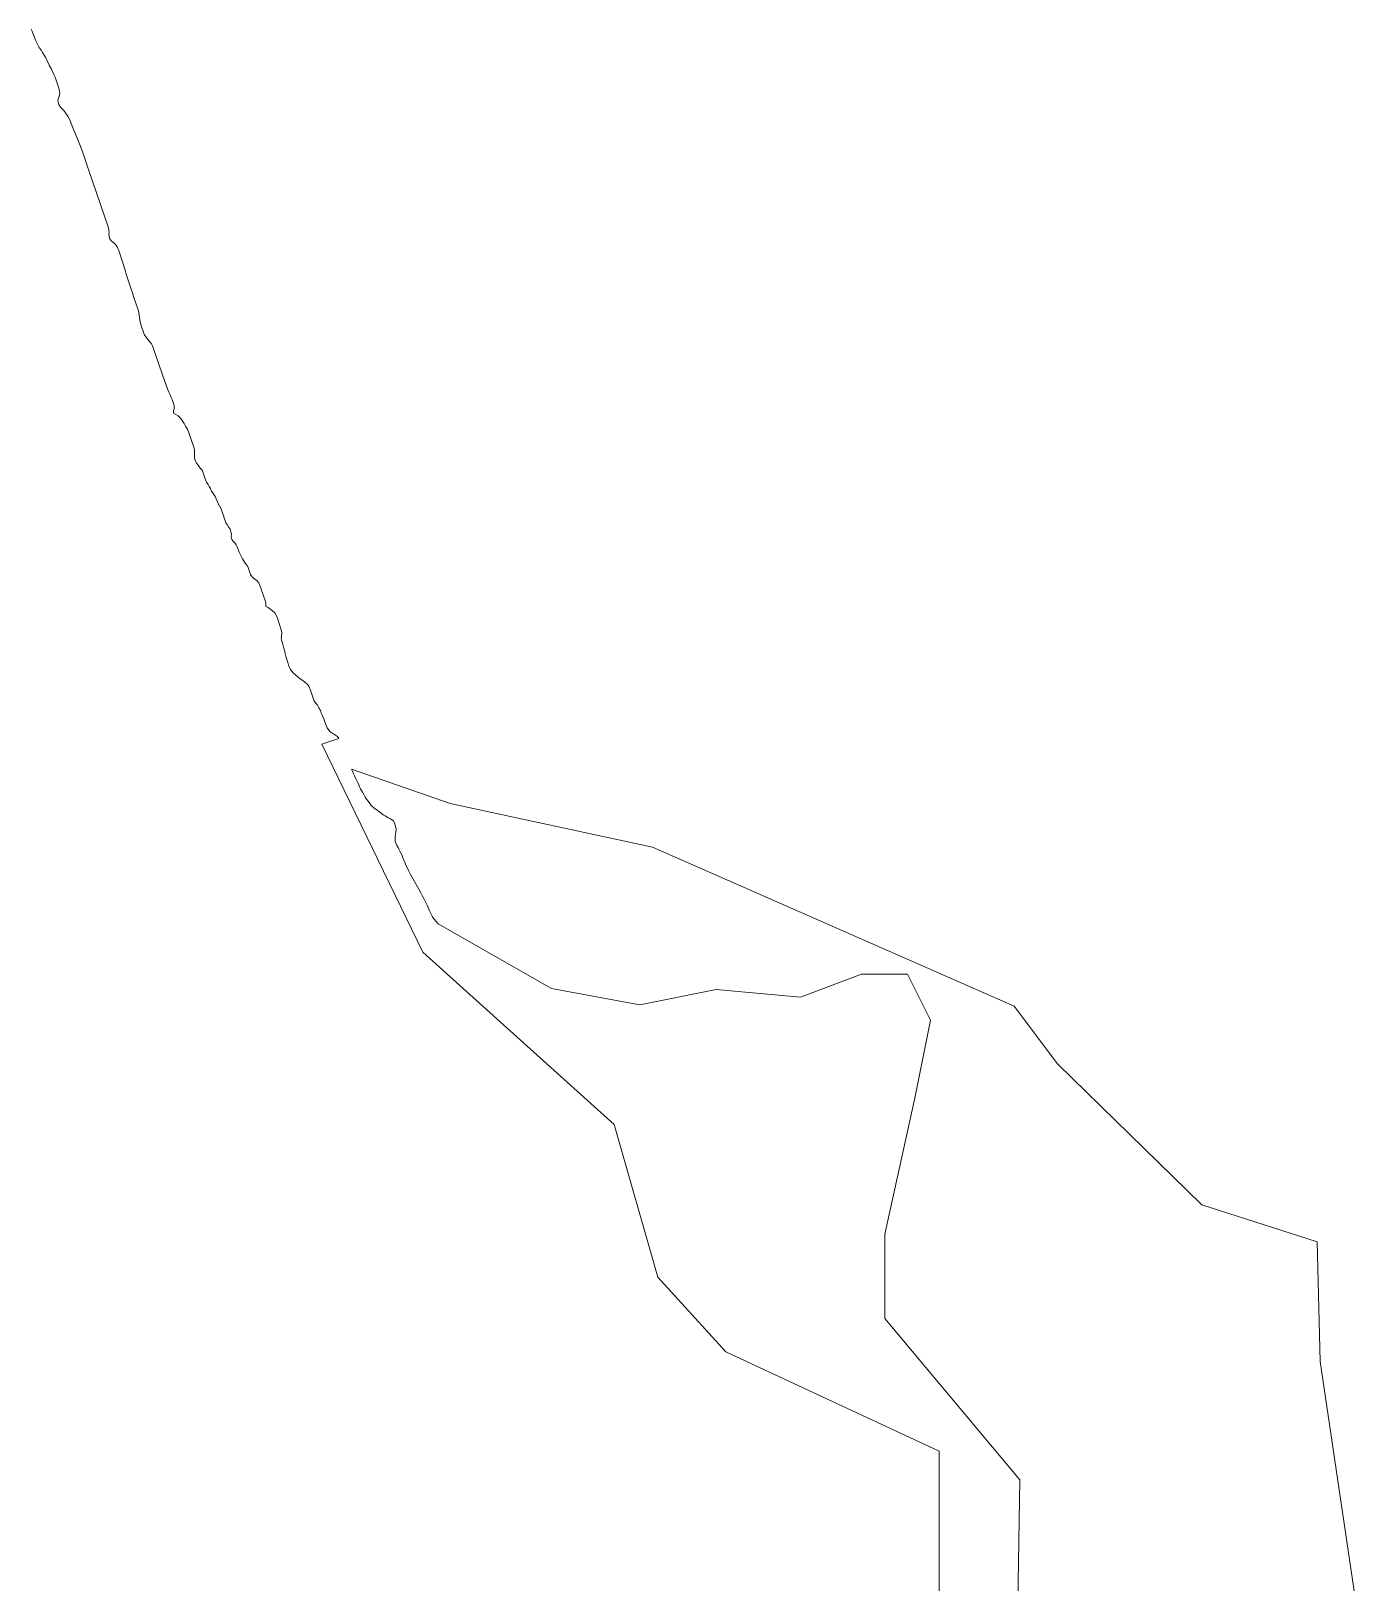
# Model space of a CAD drawing. Header units: millimetres. Extents: x -1182 to 19581, y -461 to 14363.
# Drawn here: x 17820 to 19581, y 8297 to 10346 of the extents above; entities that cross this region are included whole.
import ezdxf

# ---------------------------------------------------------------- set-up
doc = ezdxf.new("R2010")
doc.units = ezdxf.units.MM
doc.layers.add('Manzana', color=4, linetype='Continuous', lineweight=9)

msp = doc.modelspace()

# ---------------------------------------------------------------- linework, layer by layer
at = {"layer": 'Manzana'}
for points in [[(19019.8, 8190.8), (19019.7, 8470.8), (18737.9, 8602.1), (18648.4, 8700.4), (18590.4, 8902.3), (18337.7, 9129.7), (18204.3, 9404.6), (18226.7, 9412.1), (18225, 9414.6), (18222.6, 9416.3), (18220.4, 9417.7), (18217.4, 9419.4), (18215.3, 9420.9), (18213.6, 9423), (18211.5, 9426.1), (18210.2, 9429.1), (18207.3, 9436.6), (18204.9, 9442.9), (18203.7, 9445.7), (18202.4, 9449.1), (18200.6, 9452.5), (18198.5, 9455.9), (18196.9, 9458.4), (18194.3, 9461.3), (18189.2, 9476.1), (18187.3, 9481.1), (18185.4, 9483.5), (18181.6, 9487), (18178.6, 9489.1), (18175.5, 9491.2), (18173.2, 9493), (18166.7, 9499), (18164.7, 9501), (18163.2, 9503.2), (18161.7, 9506), (18160.4, 9509.1), (18159.3, 9512.3), (18157.7, 9517.7), (18156.9, 9520.7), (18156.1, 9524.5), (18155.1, 9528.8), (18153.8, 9532.8), (18152.9, 9536.2), (18151.9, 9539.3), (18151.1, 9541.9), (18150.6, 9544.4), (18150.9, 9547.2), (18151.4, 9551.3), (18151.1, 9554.3), (18150.4, 9557.1), (18145.6, 9570.9), (18144.1, 9575), (18142.3, 9577.9), (18139.6, 9580.3), (18136.9, 9582.4), (18133.3, 9584.9), (18130.5, 9586.4), (18130.2, 9590), (18129.9, 9593.2), (18123.9, 9610.7), (18122.5, 9614.1), (18121.1, 9617.5), (18117.9, 9621.3), (18114.6, 9623.5), (18112.3, 9625.4), (18110, 9628.8), (18106.4, 9639.1), (18104.5, 9641.9), (18102.3, 9645.1), (18099.6, 9649.5), (18097.2, 9653.9), (18095.2, 9658.1), (18093.7, 9661.9), (18092.4, 9665.2), (18091.2, 9667.7), (18089.6, 9670.3), (18087.4, 9672.6), (18085.7, 9674.9), (18084.6, 9678.5), (18084.9, 9681.9), (18084.3, 9685), (18083.1, 9688.4), (18081.2, 9691.8), (18079.5, 9694.6), (18077.6, 9696.9), (18071.2, 9715.3), (18069.5, 9718.6), (18067.5, 9722.3), (18066.4, 9724.7), (18064.8, 9728.6), (18063.3, 9731.8), (18061.9, 9734.4), (18060.4, 9736.4), (18058.8, 9738.9), (18057.1, 9742.4), (18055.7, 9745), (18054, 9747.5), (18051.8, 9750.6), (18050.7, 9753.9), (18049.4, 9757.8), (18048.2, 9761.5), (18047.1, 9764.3), (18046.1, 9766.6), (18043.8, 9769.3), (18040.8, 9773.1), (18039, 9775.5), (18036.6, 9780.6), (18036.1, 9783.8), (18036, 9786.7), (18036.1, 9793), (18035.6, 9795.6), (18028.6, 9815.9), (18026.8, 9820.7), (18024.4, 9824.8), (18022.5, 9828.3), (18020.9, 9830.9), (18019.3, 9832.9), (18017.1, 9835.6), (18014.8, 9838.2), (18011.5, 9839.9), (18008.5, 9841.9), (18008.4, 9844.7), (18009.1, 9847.5), (18009.1, 9852), (18008.3, 9854.6), (18006.6, 9859.8), (18005.4, 9862.4), (18003.8, 9865.8), (18002.1, 9869.7), (18000.3, 9874), (17997.3, 9882.2), (17980.5, 9930.7), (17979.3, 9933.2), (17977.3, 9935.9), (17974.7, 9939), (17972.2, 9942.3), (17970.2, 9945.4), (17968.8, 9948.5), (17967.7, 9951.3), (17966.5, 9954.6), (17965.4, 9958.7), (17964.3, 9963), (17963.7, 9967.5), (17963.2, 9972.2), (17962.1, 9976.9), (17955.5, 9996), (17954.1, 10000.9), (17952.6, 10005.6), (17945.8, 10025.3), (17944.4, 10030.7), (17941.1, 10041.8), (17938.9, 10048.4), (17936.6, 10055.1), (17934.6, 10060.6), (17932.1, 10064.3), (17929.4, 10066.8), (17926.1, 10069.5), (17923.7, 10072.7), (17923, 10077.6), (17923.5, 10080.3), (17923.2, 10084.1), (17922.1, 10088), (17896.4, 10162.4), (17894.4, 10168.5), (17892.4, 10174.3), (17890.7, 10179.6), (17886, 10193.1), (17875.2, 10219.8), (17874.3, 10222.2), (17872, 10228), (17870.5, 10231.1), (17868.8, 10234.1), (17866.7, 10237.3), (17863.7, 10241.3), (17859, 10245.8), (17856.9, 10249.4), (17855.9, 10252.3), (17855.8, 10255.2), (17857, 10259.2), (17858, 10261.9), (17858.1, 10264.9), (17857.6, 10268.3), (17857, 10270.9), (17856.2, 10273.7), (17853, 10283), (17852, 10285.5), (17850.5, 10288.9), (17847.2, 10296.1), (17844.2, 10301.5), (17842.3, 10305.2), (17840.9, 10308.4), (17839.6, 10311.2), (17837.5, 10314.5), (17835.5, 10318.1), (17833.4, 10321.3), (17831.1, 10324.9), (17828.7, 10329.3), (17826.3, 10334.6), (17824.2, 10339.4), (17822.6, 10343.5), (17821.6, 10346.3), (17820.2, 10348.8)], [(19581.1, 8197), (19523.4, 8589), (19519.2, 8747.1), (19367, 8796), (19176.4, 8982.3), (19119.1, 9058.7), (18641.3, 9268.7), (18373.7, 9326), (18243.7, 9371.7), (18245, 9368.7), (18246.2, 9365.6), (18247.5, 9362.8), (18249.4, 9358.9), (18251.1, 9355.4), (18252.6, 9352.1), (18254.1, 9348.4), (18255.5, 9345.6), (18258, 9341), (18259.8, 9337.9), (18261.7, 9334.7), (18263.3, 9331.9), (18265.4, 9329.1), (18267.6, 9326.1), (18269.6, 9323.7), (18273.6, 9320), (18277.2, 9317.7), (18279.3, 9316.2), (18282.6, 9313.4), (18285.5, 9311.4), (18288.2, 9310), (18291.6, 9307.9), (18294.4, 9306.3), (18296.9, 9304.7), (18299.1, 9303.1), (18300.3, 9300.8), (18301.4, 9297.5), (18302.2, 9294.5), (18302.6, 9291.8), (18302.3, 9288.1), (18301.4, 9282.5), (18301.1, 9279.7), (18301.4, 9276.3), (18302.4, 9272.9), (18303.5, 9270.6), (18305, 9268), (18306.3, 9265.8), (18307.4, 9263.3), (18309.2, 9260), (18310.5, 9257.2), (18311.5, 9254.6), (18314.5, 9247.4), (18315.5, 9244.9), (18317.1, 9241.5), (18318.9, 9237.7), (18320.2, 9235.1), (18321.5, 9232.6), (18332.6, 9212.9), (18335.2, 9208.3), (18337.1, 9204.7), (18339.1, 9200.6), (18341.4, 9196.2), (18343.4, 9191.9), (18345.2, 9187.5), (18346.9, 9183.5), (18348.7, 9179.9), (18350.6, 9176.6), (18352.5, 9174.1), (18355.8, 9170), (18357.9, 9167.3), (18507.9, 9081.8), (18624.3, 9060.3), (18725.4, 9080.5), (18836.6, 9070.4), (18917.5, 9100.7), (18978.2, 9100.7), (19008.5, 9040.1), (18988.3, 8939.1), (18947.9, 8757.2), (18947.9, 8646.1), (19126.5, 8432.8), (19121.4, 8135)]]:
    msp.add_lwpolyline(points, dxfattribs=at)

doc.saveas('drawing.dxf')
